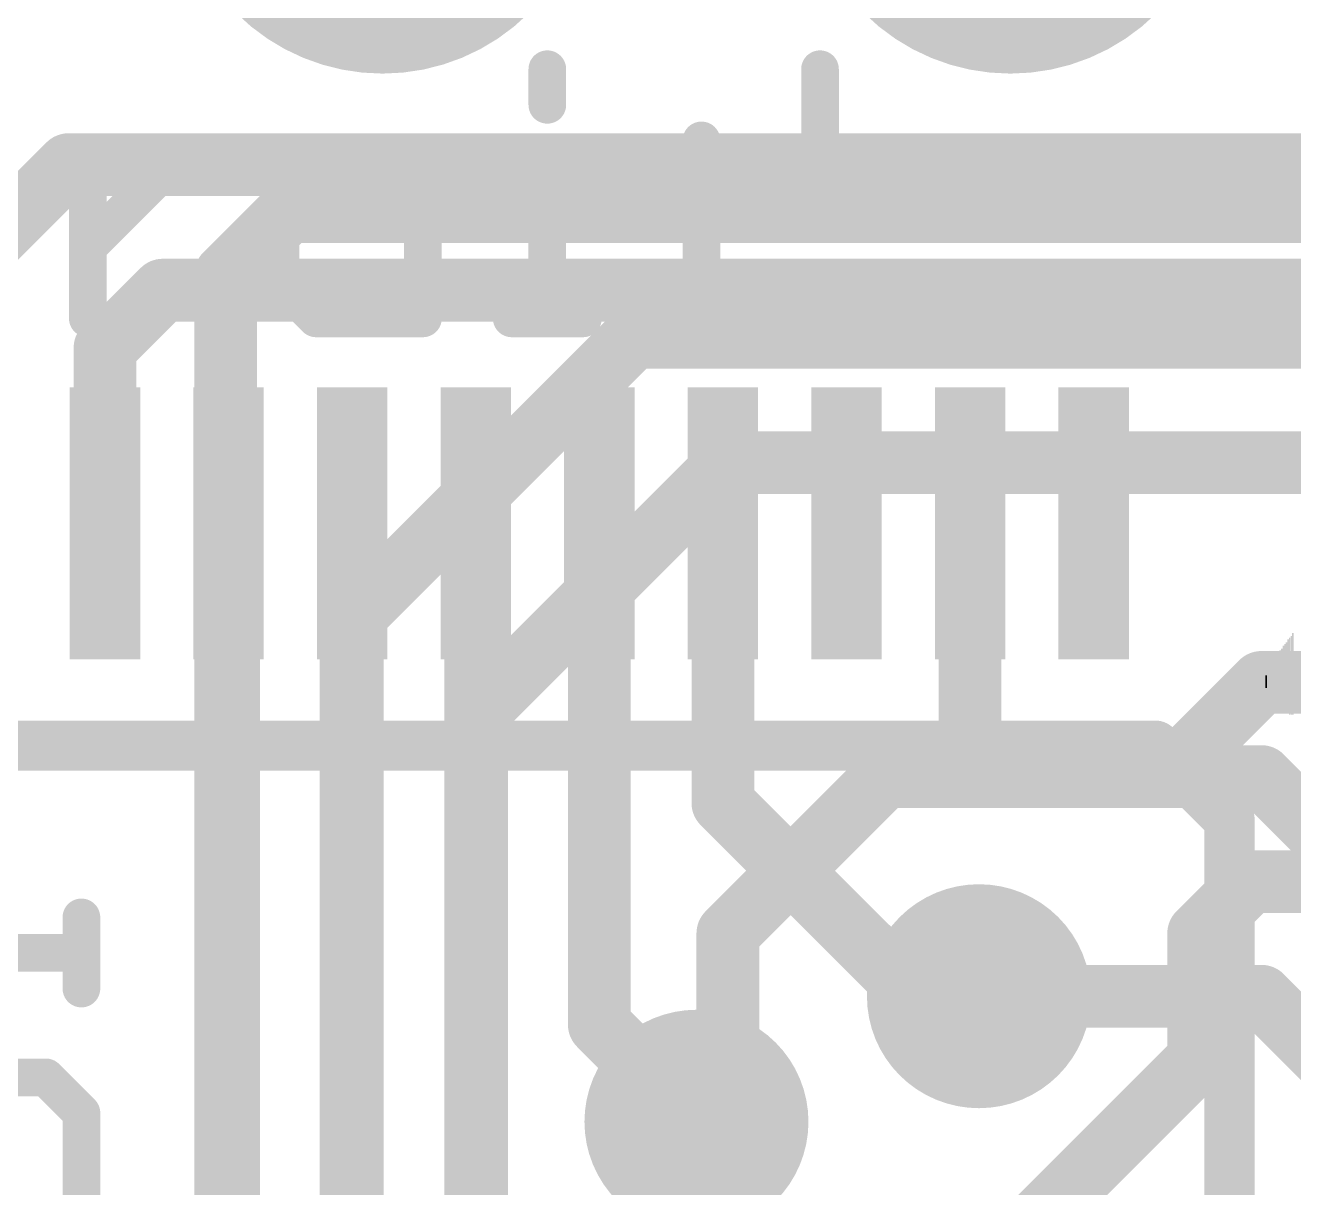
# Model space of a CAD drawing. Extents: x -11.9 to 58.8, y -5.3 to 30.8.
# Drawn here: x 20.14 to 25.28, y 14.21 to 18.92 of the extents above; entities that cross this region are included whole.
import ezdxf

# ---------------------------------------------------------------- set-up
doc = ezdxf.new("R2010")
doc.units = 0
for name, color, linetype in [('1', 12, 'CONTINUOUS'), ('16', 132, 'CONTINUOUS'), ('17', 110, 'CONTINUOUS'), ('18', 110, 'CONTINUOUS'), ('21', 40, 'CONTINUOUS'), ('22', 6, 'CONTINUOUS')]:
    doc.layers.add(name, color=color, linetype=linetype)

# ---------------------------------------------------------------- blocks, each defined once
blk = doc.blocks.new('ROUNDP')
at = {"const_width": 0.5}
blk.add_lwpolyline([(0, -0.25, 1), (0, 0.25, 1), (0, -0.25)], format="xyb", dxfattribs=at)
blk = doc.blocks.new('RECT')
blk.add_solid([(-0.5, -0.5), (0.5, -0.5), (-0.5, 0.5), (0.5, 0.5)])
blk = doc.blocks.new('ROUNDV')
at = {"const_width": 0.5}
blk.add_lwpolyline([(0, -0.25, 1), (0, 0.25, 1), (0, -0.25)], format="xyb", dxfattribs=at)

msp = doc.modelspace()

# ---------------------------------------------------------------- linework, layer by layer
at = {"layer": '1', "const_width": 0.254}
for points in [[(20.32, 18.3515), (19.967, 17.9985)], [(20.32, 18.3515), (29.464, 18.3515)], [(20.701, 17.8435), (20.467, 17.6095)], [(20.701, 17.8435), (28.252, 17.8435)], [(20.467, 17.6095), (20.467, 16.9)], [(20.967, 16.9), (20.967, 12.827)], [(21.467, 16.9), (21.467, 12.319)], [(21.967, 16.9), (21.967, 13.974)], [(22.467, 16.9), (22.467, 14.871)], [(22.967, 16.9), (22.967, 15.768)], [(23.967, 16.038), (23.967, 16.9)], [(24.765, 15.875), (25.146, 16.256)], [(25.146, 16.256), (27.051, 16.256)], [(24.13, 15.875), (23.967, 16.038)], [(24.765, 15.875), (24.13, 15.875)], [(22.967, 15.768), (23.749, 14.986)], [(24.892, 15.24), (25.102, 15.45)], [(25.102, 15.45), (25.917, 15.45)], [(24.892, 15.24), (24.892, 14.732)], [(23.749, 14.986), (24.003, 14.986)], [(22.467, 14.871), (22.86, 14.478)], [(23.622, 13.462), (24.892, 14.732)]]:
    msp.add_lwpolyline(points, dxfattribs=at)
at = {"layer": '1', "const_width": 0.127}
for points in [[(20.32, 18.415, 1), (20.32, 18.288)], [(20.3649, 18.3066, 1), (20.2751, 18.3964)], [(20.701, 17.907, 1), (20.701, 17.78)], [(20.7459, 17.7986, 1), (20.6561, 17.8884)], [(20.5305, 17.6095, 1), (20.4035, 17.6095)], [(20.4221, 17.6544, 1), (20.5119, 17.5646)], [(21.0305, 16.9, 1), (20.9035, 16.9)], [(21.5305, 16.9, 1), (21.4035, 16.9)], [(22.0305, 16.9, 1), (21.9035, 16.9)], [(22.5305, 16.9, 1), (22.4035, 16.9)], [(23.0305, 16.9, 1), (22.9035, 16.9)], [(24.0305, 16.9, 1), (23.9035, 16.9)], [(20.4035, 16.9, 1), (20.5305, 16.9)], [(25.146, 16.3195, 1), (25.146, 16.1925)], [(25.1909, 16.2111, 1), (25.1011, 16.3009)], [(24.0119, 16.0829, 1), (23.9221, 15.9931)], [(23.9035, 16.038, 1), (24.0305, 16.038)], [(24.13, 15.9385, 1), (24.13, 15.8115)], [(24.0851, 15.8301, 1), (24.1749, 15.9199)], [(24.7201, 15.9199, 1), (24.8099, 15.8301)], [(24.765, 15.8115, 1), (24.765, 15.9385)], [(23.0119, 15.8129, 1), (22.9221, 15.7231)], [(22.9035, 15.768, 1), (23.0305, 15.768)], [(25.102, 15.5135, 1), (25.102, 15.3865)], [(25.1469, 15.4051, 1), (25.0571, 15.4949)], [(24.9555, 15.24, 1), (24.8285, 15.24)], [(24.8471, 15.2849, 1), (24.9369, 15.1951)], [(23.749, 15.0495, 1), (23.749, 14.9225)], [(23.7041, 14.9411, 1), (23.7939, 15.0309)], [(24.003, 14.9225, 1), (24.003, 15.0495)], [(22.5119, 14.9159, 1), (22.4221, 14.8261)], [(22.4035, 14.871, 1), (22.5305, 14.871)], [(24.9369, 14.6871, 1), (24.8471, 14.7769)], [(24.8285, 14.732, 1), (24.9555, 14.732)], [(22.8151, 14.4331, 1), (22.9049, 14.5229)]]:
    msp.add_lwpolyline(points, format="xyb", dxfattribs=at)
at = {"layer": '16', "const_width": 0.254}
for points in [[(20.955, 17.907), (21.209, 18.161)], [(21.209, 18.161), (30.861, 18.161)], [(20.955, 11.938), (20.955, 17.907)], [(21.463, 16.51), (22.606, 17.653)], [(22.606, 17.653), (29.718, 17.653)], [(21.971, 16.129), (22.987, 17.145)], [(22.987, 17.145), (28.702, 17.145)], [(21.463, 12.954), (21.463, 16.51)], [(21.971, 13.97), (21.971, 16.129)], [(22.987, 15.24), (23.622, 15.875)], [(23.622, 15.875), (25.146, 15.875)], [(25.146, 15.875), (34.29, 6.731)], [(22.987, 14.605), (22.987, 15.24)], [(24.003, 14.986), (25.146, 14.986)], [(25.146, 14.986), (32.639, 7.493)], [(22.86, 14.478), (22.987, 14.605)]]:
    msp.add_lwpolyline(points, dxfattribs=at)
at = {"layer": '16', "const_width": 0.127}
for points in [[(21.209, 18.2245, 1), (21.209, 18.0975)], [(21.2539, 18.1161, 1), (21.1641, 18.2059)], [(21.0185, 17.907, 1), (20.8915, 17.907)], [(20.9101, 17.9519, 1), (20.9999, 17.8621)], [(22.606, 17.7165, 1), (22.606, 17.5895)], [(22.6509, 17.6081, 1), (22.5611, 17.6979)], [(22.987, 17.2085, 1), (22.987, 17.0815)], [(23.0319, 17.1001, 1), (22.9421, 17.1899)], [(21.5265, 16.51, 1), (21.3995, 16.51)], [(21.4181, 16.5549, 1), (21.5079, 16.4651)], [(22.0345, 16.129, 1), (21.9075, 16.129)], [(21.9261, 16.1739, 1), (22.0159, 16.0841)], [(23.622, 15.9385, 1), (23.622, 15.8115)], [(23.6669, 15.8301, 1), (23.5771, 15.9199)], [(25.1909, 15.9199, 1), (25.1011, 15.8301)], [(25.146, 15.8115, 1), (25.146, 15.9385)], [(23.0505, 15.24, 1), (22.9235, 15.24)], [(22.9421, 15.2849, 1), (23.0319, 15.1951)], [(24.003, 15.0495, 1), (24.003, 14.9225)], [(25.1909, 15.0309, 1), (25.1011, 14.9411)], [(25.146, 14.9225, 1), (25.146, 15.0495)], [(23.0319, 14.5601, 1), (22.9421, 14.6499)], [(22.9235, 14.605, 1), (23.0505, 14.605)], [(22.8151, 14.5229, 1), (22.9049, 14.4331)]]:
    msp.add_lwpolyline(points, format="xyb", dxfattribs=at)
at = {"layer": '21'}
for points, const_width in [([(22.2566, 18.7376), (22.2566, 18.5935)], 0.1524), ([(23.3599, 18.7376), (23.3599, 18.1614)], 0.1524), ([(22.8803, 18.4495), (22.8803, 17.8733)], 0.1524), ([(20.3974, 17.7292), (20.3974, 18.3054)], 0.1524), ([(20.3974, 18.0173), (20.6855, 18.3054)], 0.1524), ([(20.6855, 18.3054), (20.8296, 18.3054)], 0.1524), ([(21.177, 18.3054), (21.177, 17.8733)], 0.1524), ([(21.7533, 17.7292), (21.7533, 18.3054)], 0.1524), ([(22.1126, 18.3054), (22.2566, 18.3054)], 0.1524), ([(22.2566, 18.3054), (22.2566, 17.7292)], 0.1524), ([(22.7362, 18.3054), (23.0243, 18.3054)], 0.1524), ([(21.177, 17.8733), (21.3211, 17.7292)], 0.1524), ([(22.8803, 17.8733), (23.0243, 17.7292)], 0.1524), ([(23.3599, 17.8733), (23.3599, 17.7292)], 0.1524), ([(21.3211, 17.7292), (21.7533, 17.7292)], 0.1524), ([(22.1126, 17.7292), (22.4007, 17.7292)], 0.1524), ([(24.717, 16), (18.717, 16)], 0.2032), ([(25.017, 15.7), (24.717, 16)], 0.2032), ([(25.017, 9.7), (25.017, 15.7)], 0.2032)]:
    msp.add_lwpolyline(points, dxfattribs=dict(at, const_width=const_width))
for points, const_width in [([(22.2947, 18.7376, 1), (22.2185, 18.7376)], 0.0762), ([(23.398, 18.7376, 1), (23.3218, 18.7376)], 0.0762), ([(22.2185, 18.5935, 1), (22.2947, 18.5935)], 0.0762), ([(22.9184, 18.4495, 1), (22.8422, 18.4495)], 0.0762), ([(20.4355, 18.3054, 1), (20.3593, 18.3054)], 0.0762), ([(20.6855, 18.3435, 1), (20.6855, 18.2673)], 0.0762), ([(20.7125, 18.2785, 1), (20.6586, 18.3324)], 0.0762), ([(20.8296, 18.2673, 1), (20.8296, 18.3435)], 0.0762), ([(21.2151, 18.3054, 1), (21.1389, 18.3054)], 0.0762), ([(21.7914, 18.3054, 1), (21.7152, 18.3054)], 0.0762), ([(22.1126, 18.3435, 1), (22.1126, 18.2673)], 0.0762), ([(22.2947, 18.3054, 1), (22.2185, 18.3054)], 0.0762), ([(22.2566, 18.2673, 1), (22.2566, 18.3435)], 0.0762), ([(22.7362, 18.3435, 1), (22.7362, 18.2673)], 0.0762), ([(23.0243, 18.2673, 1), (23.0243, 18.3435)], 0.0762), ([(23.3218, 18.1614, 1), (23.398, 18.1614)], 0.0762), ([(20.3705, 18.0443, 1), (20.4244, 17.9904)], 0.0762), ([(21.204, 17.9002, 1), (21.1501, 17.8463)], 0.0762), ([(21.1389, 17.8733, 1), (21.2151, 17.8733)], 0.0762), ([(22.9072, 17.9002, 1), (22.8533, 17.8463)], 0.0762), ([(22.8422, 17.8733, 1), (22.9184, 17.8733)], 0.0762), ([(23.398, 17.8733, 1), (23.3218, 17.8733)], 0.0762), ([(20.3593, 17.7292, 1), (20.4355, 17.7292)], 0.0762), ([(21.3211, 17.7673, 1), (21.3211, 17.6911)], 0.0762), ([(21.2941, 17.7023, 1), (21.348, 17.7561)], 0.0762), ([(21.7152, 17.7292, 1), (21.7914, 17.7292)], 0.0762), ([(21.7533, 17.6911, 1), (21.7533, 17.7673)], 0.0762), ([(22.1126, 17.7673, 1), (22.1126, 17.6911)], 0.0762), ([(22.2185, 17.7292, 1), (22.2947, 17.7292)], 0.0762), ([(22.4007, 17.6911, 1), (22.4007, 17.7673)], 0.0762), ([(22.9974, 17.7023, 1), (23.0513, 17.7561)], 0.0762), ([(23.3218, 17.7292, 1), (23.398, 17.7292)], 0.0762), ([(24.7529, 16.0359, 1), (24.6811, 15.9641)], 0.1016), ([(24.717, 15.9492, 1), (24.717, 16.0508)], 0.1016), ([(25.0678, 15.7, 1), (24.9662, 15.7)], 0.1016), ([(24.9811, 15.6641, 1), (25.0529, 15.7359)], 0.1016)]:
    msp.add_lwpolyline(points, format="xyb", dxfattribs=dict(at, const_width=const_width))
at = {"layer": '22', "const_width": 0.1524}
for points in [[(20.3715, 15.0169), (20.3715, 15.305)], [(19.5072, 15.161), (20.3715, 15.161)], [(19.6513, 14.6576), (20.2275, 14.6576)], [(20.2275, 14.6576), (20.3715, 14.5136)], [(20.3715, 14.5136), (20.3715, 14.0814)]]:
    msp.add_lwpolyline(points, dxfattribs=at)
at = {"layer": '22', "const_width": 0.0762}
for points in [[(20.4096, 15.305, 1), (20.3334, 15.305)], [(20.3715, 15.1229, 1), (20.3715, 15.1991)], [(20.3334, 15.0169, 1), (20.4096, 15.0169)], [(20.2544, 14.6846, 1), (20.2005, 14.6307)], [(20.2275, 14.6195, 1), (20.2275, 14.6957)], [(20.4096, 14.5136, 1), (20.3334, 14.5136)], [(20.3446, 14.4866, 1), (20.3985, 14.5405)]]:
    msp.add_lwpolyline(points, format="xyb", dxfattribs=at)

# ---------------------------------------------------------------- block references
at = {"layer": '1', "xscale": 1.1, "yscale": 0.285, "rotation": 90}
for p in [(20.467, 16.9), (20.967, 16.9), (21.467, 16.9), (21.967, 16.9), (22.467, 16.9), (22.967, 16.9), (23.467, 16.9), (23.967, 16.9), (24.467, 16.9)]:
    msp.add_blockref('RECT', p, dxfattribs=at)
at = {"layer": '17', "xscale": 1.6764, "yscale": 1.6764, "rotation": 90}
for p in [(21.59, 19.558), (21.59, 19.558), (24.13, 19.558), (24.13, 19.558)]:
    msp.add_blockref('ROUNDP', p, dxfattribs=at)
at = {"layer": '18', "xscale": 0.9064, "yscale": 0.9064}
for p in [(24.003, 14.986), (24.003, 14.986), (22.86, 14.478), (22.86, 14.478)]:
    msp.add_blockref('ROUNDV', p, dxfattribs=at)
at = {"layer": '21', "rotation": 270}
for p, xscale, yscale in [((25.2539, 16.2814), 0.2984, 0.0063), ((25.2603, 16.2814), 0.3112, 0.0064), ((25.2667, 16.2845), 0.3175, 0.0063), ((25.273, 16.2909), 0.3302, 0.0064), ((25.2158, 16.2592), 0.2286, 0.0063), ((25.2222, 16.2656), 0.2413, 0.0064), ((25.2286, 16.2655), 0.254, 0.0063), ((25.2349, 16.2719), 0.2667, 0.0064), ((25.2413, 16.2719), 0.2794, 0.0063), ((25.2476, 16.2751), 0.2857, 0.0064), ((25.1841, 16.2592), 0.1397, 0.0064), ((25.1905, 16.256), 0.1588, 0.0063), ((25.1968, 16.2592), 0.1778, 0.0064), ((25.2032, 16.256), 0.1968, 0.0063), ((25.2095, 16.2592), 0.2159, 0.0064), ((25.1651, 16.2592), 0.0508, 0.0063), ((25.1714, 16.256), 0.0826, 0.0064), ((25.1777, 16.256), 0.1206, 0.0063)]:
    msp.add_blockref('RECT', p, dxfattribs=dict(at, xscale=xscale, yscale=yscale))

doc.saveas('drawing.dxf')
